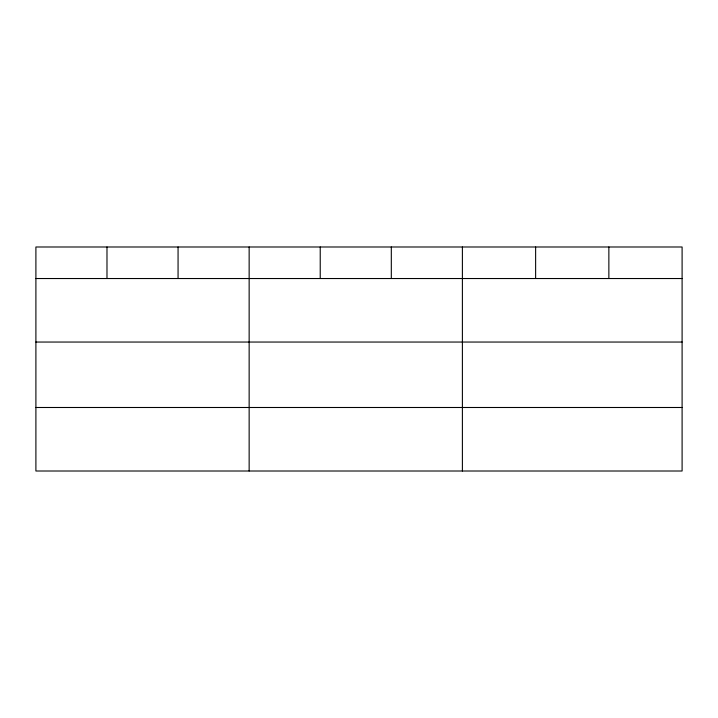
<?xml version="1.0" encoding="UTF-8"?>
<svg xmlns="http://www.w3.org/2000/svg" width="718" height="718" viewBox="0 0 718 718"><rect width="100%" height="100%" fill="white"/><g stroke="black" fill="none" stroke-linecap="round" stroke-linejoin="round"><path stroke-width="1.08" d="M682.1 342.046L682.1 246.992L35.9 246.992L35.9 471.008L682.1 471.008L682.1 342.046L35.9 342.046M35.9 278.53L682.1 278.53M35.9 407.492L682.1 407.492M608.864 246.992L608.864 278.53M535.628 246.992L535.628 278.53M462.392 246.992L462.392 471.008M391.31 246.992L391.31 278.53M320.228 246.992L320.228 278.53M249.146 246.992L249.146 471.008M178.064 246.992L178.064 278.53M106.982 246.992L106.982 278.53"/></g></svg>
